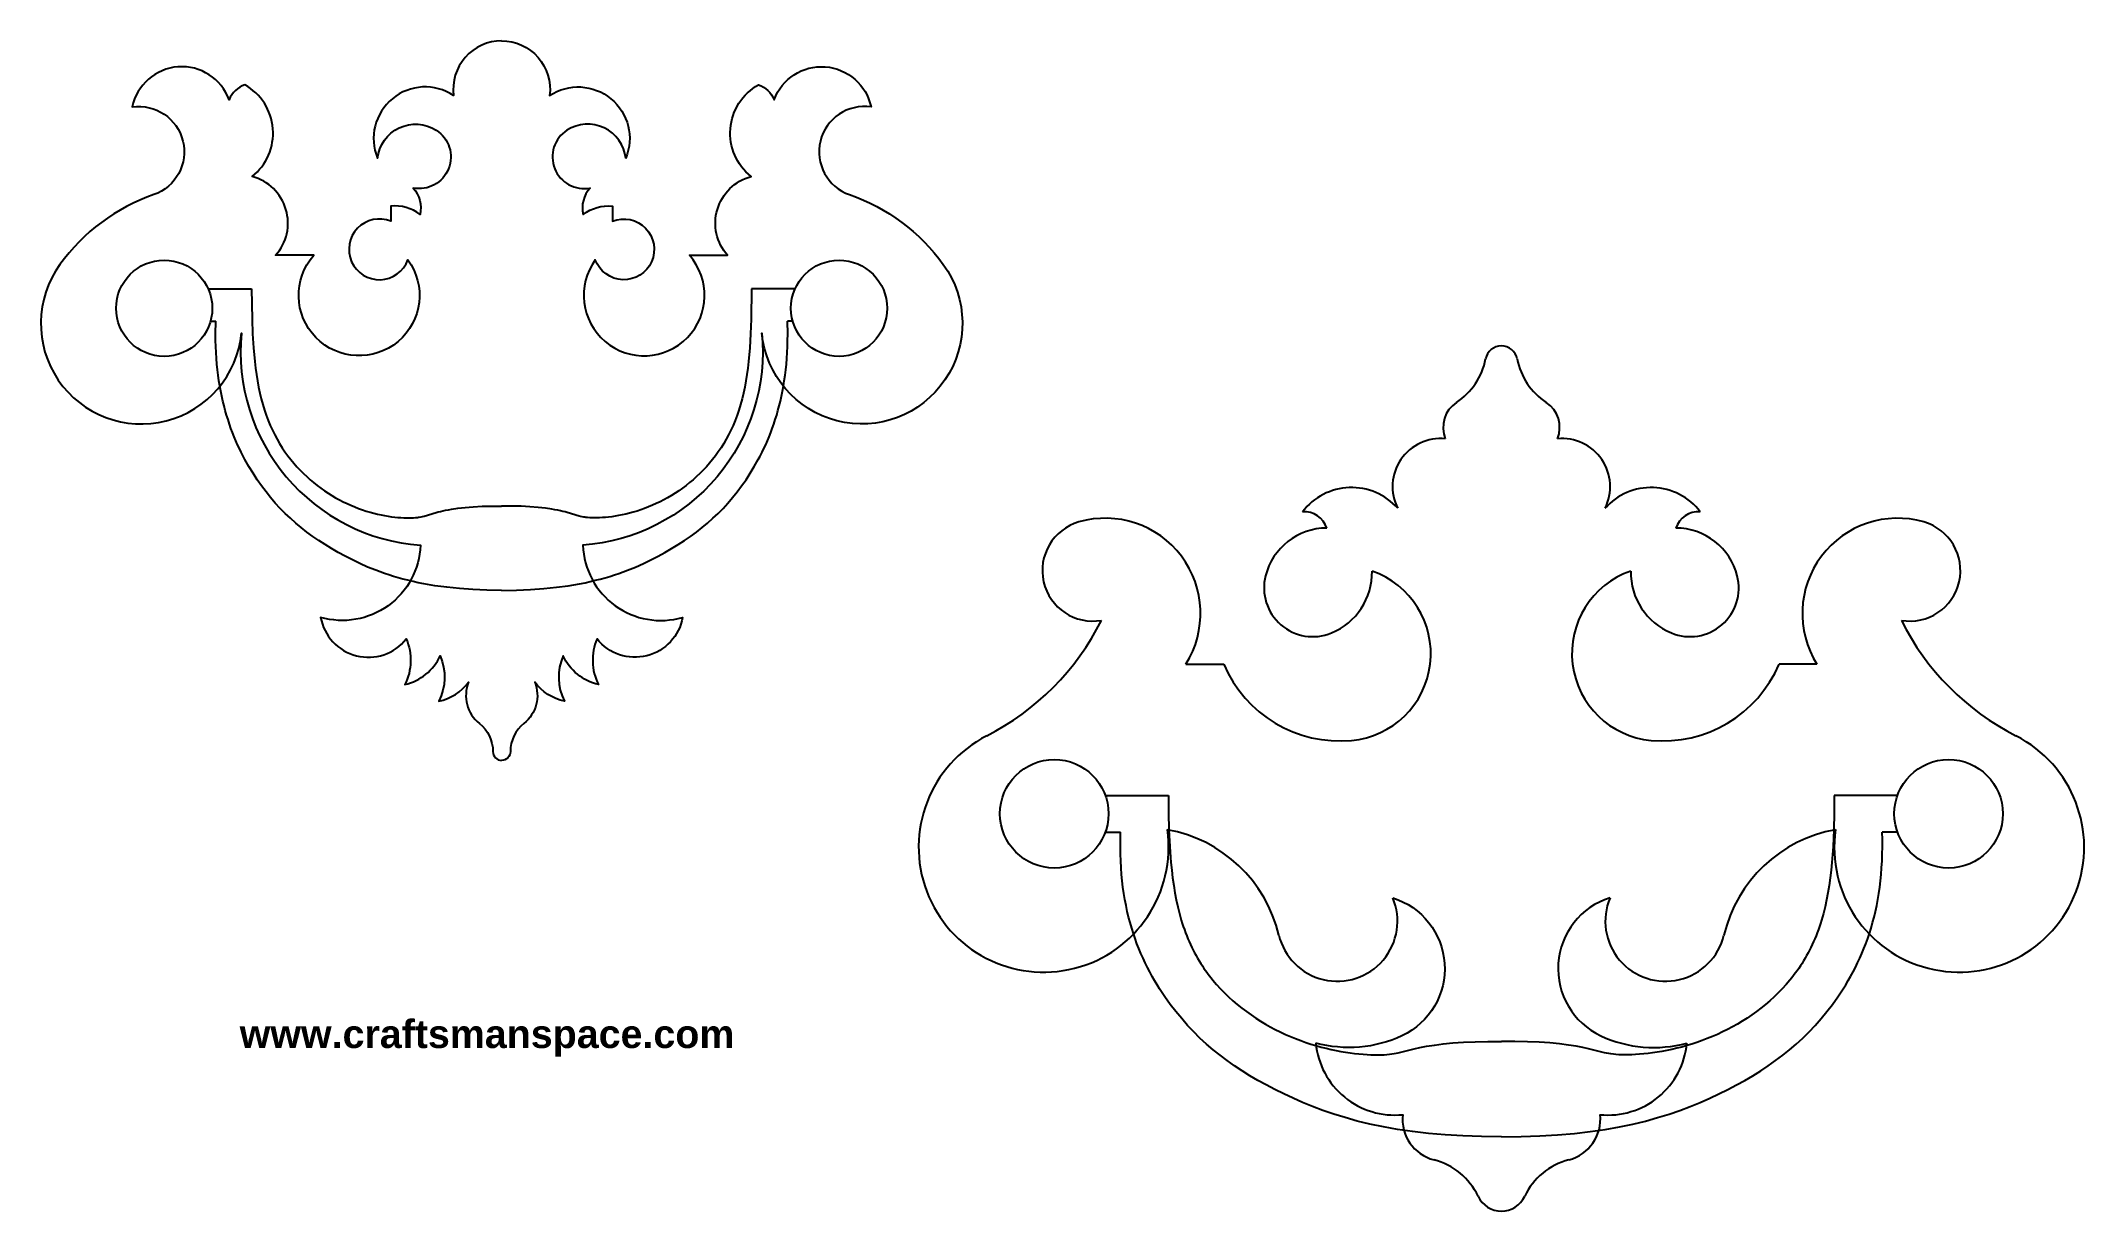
# Model space of a CAD drawing. Extents: x 16 to 306, y -47 to 119.
import ezdxf

# ---------------------------------------------------------------- set-up
doc = ezdxf.new("R2010")
doc.units = 0
doc.header["$MEASUREMENT"] = 0
doc.layers.add('DEFAULT', color=7, linetype='CONTINUOUS')

msp = doc.modelspace()

# ---------------------------------------------------------------- linework, layer by layer
at = {"layer": 'DEFAULT', "color": 5}
for p, q in [((39.91, 84.12), (46.08, 84.12)), ((123.18, 84.12), (117.01, 84.12)), ((40.25, 79.52), (40.99, 79.52)), ((122.84, 79.52), (122.11, 79.52)), ((167.2, 12.24), (176.15, 12.24)), ((279.56, 12.24), (270.61, 12.24)), ((167.19, 7.03), (169.36, 7.03)), ((279.58, 7.03), (277.4, 7.03))]:
    msp.add_line(p, q, dxfattribs=at)
at = {"layer": 'DEFAULT'}
for p, q in [((178.63, 30.87), (183.99, 30.87)), ((268.13, 30.87), (262.77, 30.87))]:
    msp.add_line(p, q, dxfattribs=at)
for points in [[(81.55, 119.28, 0.452822), (74.74, 111.52, 0.742062), (63.95, 102.63, -0.558128), (72.28, 106.6, -0.823441), (68.99, 98.4, -0.251864), (69.97, 94.66, 0.188829), (65.82, 95.84), (65.82, 93.7, 2.473803), (68.25, 88.23, -2.084479), (54.9, 88.86), (49.49, 88.86, 0.557429), (46.17, 100.05, 0.53178), (45.12, 113.04, 0.222482), (42.89, 110.92, 0.7551), (29.15, 109.9, -0.909426), (32.2, 97.47, 0.153744), (18.88, 87.56, 1.307177), (44.64, 77.83, 0.421115), (70.02, 47.74, -0.489133), (55.87, 37.51, 0.645466), (68.02, 34.45, -0.218944), (67.83, 27.99, 0.231691), (72.84, 32.05, -0.218944), (72.65, 25.6, 0.176044), (76.86, 28.32, 0.332546), (78.39, 22.45, -0.228108), (80.31, 18.46, 0.414214), (81.55, 17.22)], [(81.55, 119.28, -0.452822), (88.36, 111.52, -0.742062), (99.15, 102.63, 0.558128), (90.82, 106.6, 0.823441), (94.1, 98.4, 0.251864), (93.12, 94.66, -0.188829), (97.27, 95.84), (97.27, 93.7, -2.473803), (94.84, 88.23, 2.084479), (108.2, 88.86), (113.61, 88.86, -0.557429), (116.93, 100.05, -0.53178), (117.98, 113.04, -0.222482), (120.21, 110.92, -0.7551), (133.95, 109.9, 0.909426), (130.9, 97.47, -0.153744), (144.21, 87.56, -1.307177), (118.46, 77.83, -0.421115), (93.08, 47.74, 0.489133), (107.23, 37.51, -0.645466), (95.08, 34.45, 0.218944), (95.27, 27.99, -0.231691), (90.26, 32.05, 0.218944), (90.45, 25.6, -0.176044), (86.24, 28.32, -0.332546), (84.71, 22.45, 0.228108), (82.79, 18.46, -0.414214), (81.55, 17.22)], [(207.97, -2.27, -0.684278), (209.28, -21.84, -0.178225), (197.06, -22.87)], [(238.79, -2.27, 0.684278), (237.49, -21.84, 0.178225), (249.7, -22.87)]]:
    msp.add_lwpolyline(points, format="xyb", dxfattribs=at)
at = {"layer": 'DEFAULT', "color": 5}
for points in [[(46.08, 84.12), (46.14, 79.81), (46.22, 77.74), (46.35, 75.73), (46.53, 73.79), (46.64, 72.86), (46.77, 71.94), (46.91, 71.04), (47.07, 70.17), (47.25, 69.32), (47.45, 68.5), (47.66, 67.7), (47.9, 66.92), (48.16, 66.17), (48.43, 65.44), (48.72, 64.74), (49.03, 64.06), (49.35, 63.4), (49.69, 62.77), (50.05, 62.15), (50.42, 61.55), (50.81, 60.98), (51.21, 60.42), (51.63, 59.89), (52.06, 59.37), (52.5, 58.87), (52.95, 58.38), (53.42, 57.92), (53.89, 57.47), (54.38, 57.03), (54.87, 56.62), (55.38, 56.22), (55.89, 55.84), (56.41, 55.47), (56.93, 55.13), (57.46, 54.79), (58, 54.48), (58.54, 54.18), (59.08, 53.9), (59.62, 53.64), (60.17, 53.4), (60.71, 53.17), (61.26, 52.96), (61.8, 52.77), (62.34, 52.59), (62.88, 52.43), (63.41, 52.29), (63.93, 52.16), (64.44, 52.05), (64.95, 51.95), (65.44, 51.86), (65.92, 51.79), (66.38, 51.73), (66.82, 51.68), (67.25, 51.65), (67.66, 51.62), (68.04, 51.61), (68.41, 51.61), (68.75, 51.61), (69.06, 51.63), (69.35, 51.65), (69.48, 51.67), (69.62, 51.68), (69.75, 51.7), (69.87, 51.72), (70.11, 51.77), (70.34, 51.82), (70.57, 51.88), (72.25, 52.38), (72.55, 52.46), (72.87, 52.54), (73.22, 52.62), (73.59, 52.7), (73.99, 52.78), (74.42, 52.85), (75.35, 52.99), (76.39, 53.1), (77.53, 53.19), (78.77, 53.26), (80.11, 53.28), (81.55, 53.27)], [(117.01, 84.12), (116.96, 79.81), (116.87, 77.74), (116.75, 75.73), (116.57, 73.79), (116.46, 72.86), (116.33, 71.94), (116.19, 71.04), (116.03, 70.17), (115.85, 69.32), (115.65, 68.5), (115.43, 67.7), (115.2, 66.92), (114.94, 66.17), (114.67, 65.44), (114.38, 64.74), (114.07, 64.06), (113.74, 63.4), (113.4, 62.77), (113.05, 62.15), (112.67, 61.55), (112.29, 60.98), (111.88, 60.42), (111.47, 59.89), (111.04, 59.37), (110.6, 58.87), (110.15, 58.38), (109.68, 57.92), (109.2, 57.47), (108.72, 57.03), (108.22, 56.62), (107.72, 56.22), (107.21, 55.84), (106.69, 55.47), (106.16, 55.13), (105.63, 54.79), (105.1, 54.48), (104.56, 54.18), (104.02, 53.9), (103.48, 53.64), (102.93, 53.4), (102.39, 53.17), (101.84, 52.96), (101.3, 52.77), (100.76, 52.59), (100.22, 52.43), (99.69, 52.29), (99.17, 52.16), (98.65, 52.05), (98.15, 51.95), (97.66, 51.86), (97.18, 51.79), (96.72, 51.73), (96.27, 51.68), (95.85, 51.65), (95.44, 51.62), (95.05, 51.61), (94.69, 51.61), (94.35, 51.61), (94.04, 51.63), (93.75, 51.65), (93.61, 51.67), (93.48, 51.68), (93.35, 51.7), (93.23, 51.72), (92.98, 51.77), (92.75, 51.82), (92.53, 51.88), (90.84, 52.38), (90.55, 52.46), (90.23, 52.54), (89.88, 52.62), (89.51, 52.7), (89.11, 52.78), (88.68, 52.85), (87.75, 52.99), (86.71, 53.1), (85.57, 53.19), (84.33, 53.26), (82.99, 53.28), (81.55, 53.27)], [(81.55, 41.33), (79.44, 41.36), (77.44, 41.44), (75.55, 41.58), (73.77, 41.77), (72.08, 42), (70.49, 42.27), (69.72, 42.42), (68.98, 42.59), (68.25, 42.76), (67.55, 42.94), (66.86, 43.13), (66.2, 43.32), (65.55, 43.53), (64.91, 43.74), (64.3, 43.96), (63.7, 44.18), (62.54, 44.65), (61.43, 45.15), (60.37, 45.66), (59.35, 46.18), (58.37, 46.72), (57.42, 47.27), (56.51, 47.84), (55.62, 48.41), (54.76, 49), (53.92, 49.61), (53.12, 50.24), (52.34, 50.89), (51.58, 51.56), (50.84, 52.25), (50.13, 52.97), (49.44, 53.72), (48.77, 54.5), (48.12, 55.31), (47.49, 56.15), (46.88, 57.03), (46.28, 57.94), (45.7, 58.89), (45.14, 59.88), (44.87, 60.39), (44.6, 60.92), (44.34, 61.45), (44.09, 62), (43.84, 62.56), (43.6, 63.13), (43.37, 63.71), (43.15, 64.31), (42.93, 64.92), (42.73, 65.55), (42.53, 66.19), (42.34, 66.84), (42.17, 67.51), (42, 68.19), (41.84, 68.89), (41.7, 69.6), (41.57, 70.33), (41.45, 71.08), (41.34, 71.84), (41.24, 72.62), (41.16, 73.42), (41.09, 74.24), (41.04, 75.07), (41, 75.92), (40.97, 76.79), (40.96, 77.68), (40.99, 79.52)], [(81.55, 41.33), (83.66, 41.36), (85.66, 41.44), (87.54, 41.58), (89.33, 41.77), (91.01, 42), (92.61, 42.27), (93.38, 42.42), (94.12, 42.59), (94.84, 42.76), (95.55, 42.94), (96.23, 43.13), (96.9, 43.32), (97.55, 43.53), (98.18, 43.74), (98.8, 43.96), (99.4, 44.18), (100.56, 44.65), (101.67, 45.15), (102.73, 45.66), (103.74, 46.18), (104.72, 46.72), (105.67, 47.27), (106.59, 47.84), (107.48, 48.41), (108.34, 49), (109.17, 49.61), (109.98, 50.24), (110.76, 50.89), (111.52, 51.56), (112.25, 52.25), (112.96, 52.97), (113.65, 53.72), (114.32, 54.5), (114.97, 55.31), (115.6, 56.15), (116.22, 57.03), (116.81, 57.94), (117.39, 58.89), (117.96, 59.88), (118.23, 60.39), (118.49, 60.92), (118.76, 61.45), (119.01, 62), (119.26, 62.56), (119.5, 63.13), (119.73, 63.71), (119.95, 64.31), (120.17, 64.92), (120.37, 65.55), (120.57, 66.19), (120.75, 66.84), (120.93, 67.51), (121.1, 68.19), (121.25, 68.89), (121.4, 69.6), (121.53, 70.33), (121.65, 71.08), (121.76, 71.84), (121.85, 72.62), (121.94, 73.42), (122, 74.24), (122.06, 75.07), (122.1, 75.92), (122.12, 76.79), (122.13, 77.68), (122.11, 79.52)], [(176.15, 12.24), (176.17, 9.77), (176.22, 7.36), (176.33, 5.02), (176.5, 2.74), (176.62, 1.64), (176.74, 0.55), (176.89, -0.51), (177.06, -1.55), (177.25, -2.56), (177.46, -3.55), (177.7, -4.51), (177.97, -5.44), (178.11, -5.9), (178.25, -6.35), (178.41, -6.79), (178.57, -7.22), (178.74, -7.65), (178.91, -8.07), (179.09, -8.49), (179.27, -8.89), (179.46, -9.3), (179.66, -9.69), (179.86, -10.08), (180.07, -10.46), (180.28, -10.84), (180.5, -11.21), (180.73, -11.57), (180.96, -11.93), (181.19, -12.28), (181.43, -12.62), (181.68, -12.96), (181.93, -13.3), (182.19, -13.63), (182.45, -13.95), (182.98, -14.58), (183.53, -15.18), (184.1, -15.77), (184.69, -16.34), (185.3, -16.88), (185.92, -17.41), (186.55, -17.92), (187.2, -18.41), (187.86, -18.88), (188.53, -19.33), (189.21, -19.76), (189.9, -20.18), (190.6, -20.57), (191.31, -20.95), (192.02, -21.3), (192.74, -21.64), (193.46, -21.95), (194.18, -22.25), (194.91, -22.53), (195.63, -22.78), (196.36, -23.02), (197.08, -23.24), (197.8, -23.44), (198.51, -23.62), (199.22, -23.78), (199.92, -23.93), (200.6, -24.06), (201.27, -24.17), (201.93, -24.26), (202.56, -24.35), (203.18, -24.41), (203.77, -24.47), (204.34, -24.51), (204.88, -24.53), (205.4, -24.55), (205.88, -24.55), (206.33, -24.55), (206.75, -24.53), (207.13, -24.5), (207.49, -24.46), (207.83, -24.42), (208.15, -24.37), (208.46, -24.31), (208.76, -24.24), (211, -23.67), (211.82, -23.49), (212.78, -23.31), (213.88, -23.15), (215.12, -22.99), (216.51, -22.86), (218.02, -22.76), (219.68, -22.68), (221.46, -22.65), (223.38, -22.67)], [(270.61, 12.24), (270.6, 9.77), (270.54, 7.36), (270.43, 5.02), (270.26, 2.74), (270.15, 1.64), (270.02, 0.55), (269.87, -0.51), (269.7, -1.55), (269.51, -2.56), (269.3, -3.55), (269.06, -4.51), (268.8, -5.44), (268.66, -5.9), (268.51, -6.35), (268.35, -6.79), (268.19, -7.22), (268.03, -7.65), (267.85, -8.07), (267.68, -8.49), (267.49, -8.89), (267.3, -9.3), (267.1, -9.69), (266.9, -10.08), (266.69, -10.46), (266.48, -10.84), (266.26, -11.21), (266.03, -11.57), (265.8, -11.93), (265.57, -12.28), (265.33, -12.62), (265.08, -12.96), (264.83, -13.3), (264.58, -13.63), (264.32, -13.95), (263.78, -14.58), (263.23, -15.18), (262.66, -15.77), (262.07, -16.34), (261.47, -16.88), (260.85, -17.41), (260.21, -17.92), (259.57, -18.41), (258.91, -18.88), (258.23, -19.33), (257.55, -19.76), (256.86, -20.18), (256.16, -20.57), (255.46, -20.95), (254.74, -21.3), (254.03, -21.64), (253.31, -21.95), (252.58, -22.25), (251.86, -22.53), (251.13, -22.78), (250.41, -23.02), (249.68, -23.24), (248.96, -23.44), (248.25, -23.62), (247.54, -23.78), (246.85, -23.93), (246.16, -24.06), (245.49, -24.17), (244.84, -24.26), (244.2, -24.35), (243.58, -24.41), (242.99, -24.47), (242.42, -24.51), (241.88, -24.53), (241.37, -24.55), (240.88, -24.55), (240.43, -24.55), (240.02, -24.53), (239.63, -24.5), (239.27, -24.46), (238.93, -24.42), (238.61, -24.37), (238.3, -24.31), (238, -24.24), (235.76, -23.67), (234.94, -23.49), (233.98, -23.31), (232.88, -23.15), (231.64, -22.99), (230.26, -22.86), (228.74, -22.76), (227.09, -22.68), (225.3, -22.65), (223.38, -22.67)], [(223.38, -36.18), (220.57, -36.15), (217.91, -36.05), (215.4, -35.9), (213.02, -35.69), (210.77, -35.43), (208.65, -35.12), (206.64, -34.76), (204.74, -34.36), (202.94, -33.93), (201.23, -33.45), (199.6, -32.95), (198.06, -32.42), (196.59, -31.86), (195.18, -31.29), (193.82, -30.69), (192.52, -30.08), (191.25, -29.45), (190.03, -28.82), (188.85, -28.17), (187.7, -27.5), (186.59, -26.81), (185.52, -26.1), (184.47, -25.37), (183.47, -24.61), (182.49, -23.82), (181.54, -23.01), (180.62, -22.16), (179.73, -21.28), (178.87, -20.36), (178.03, -19.41), (177.21, -18.42), (176.41, -17.39), (175.64, -16.31), (175.27, -15.76), (174.89, -15.19), (174.53, -14.61), (174.18, -14.02), (173.83, -13.41), (173.49, -12.79), (173.16, -12.16), (172.84, -11.51), (172.54, -10.85), (172.24, -10.18), (171.95, -9.48), (171.68, -8.78), (171.42, -8.06), (171.17, -7.32), (170.93, -6.56), (170.71, -5.79), (170.5, -5), (170.31, -4.19), (170.13, -3.36), (169.97, -2.52), (169.83, -1.66), (169.7, -0.77), (169.59, 0.13), (169.5, 1.05), (169.43, 2), (169.38, 2.96), (169.34, 3.94), (169.33, 4.95), (169.34, 5.98), (169.36, 7.03)], [(223.38, -36.18), (226.19, -36.15), (228.85, -36.05), (231.36, -35.9), (233.74, -35.69), (235.99, -35.43), (238.11, -35.12), (240.12, -34.76), (242.02, -34.36), (243.83, -33.93), (245.53, -33.45), (247.16, -32.95), (248.7, -32.42), (250.18, -31.86), (251.59, -31.29), (252.94, -30.69), (254.25, -30.08), (255.51, -29.45), (256.73, -28.82), (257.92, -28.17), (259.06, -27.5), (260.17, -26.81), (261.25, -26.1), (262.29, -25.37), (263.3, -24.61), (264.27, -23.82), (265.22, -23.01), (266.14, -22.16), (267.03, -21.28), (267.9, -20.36), (268.74, -19.41), (269.55, -18.42), (270.35, -17.39), (271.12, -16.31), (271.5, -15.76), (271.87, -15.19), (272.23, -14.61), (272.59, -14.02), (272.93, -13.41), (273.27, -12.79), (273.6, -12.16), (273.92, -11.51), (274.23, -10.85), (274.52, -10.18), (274.81, -9.48), (275.08, -8.78), (275.35, -8.06), (275.6, -7.32), (275.83, -6.56), (276.05, -5.79), (276.26, -5), (276.45, -4.19), (276.63, -3.36), (276.79, -2.52), (276.93, -1.66), (277.06, -0.77), (277.17, 0.13), (277.26, 1.05), (277.33, 2), (277.39, 2.96), (277.42, 3.94), (277.43, 4.95), (277.43, 5.98), (277.4, 7.03)]]:
    msp.add_lwpolyline(points, dxfattribs=at)
for centre, radius in [((33.68, 81.35), 6.82), ((129.42, 81.35), 6.82), ((159.95, 9.65), 7.7), ((286.82, 9.65), 7.7)]:
    msp.add_circle(centre, radius, dxfattribs=at)
at = {"layer": 'DEFAULT'}
for centre, radius, start, end in [((223.38, 73.72), 2.28, 90, 168.8703), ((223.38, 73.72), 2.28, 11.1297, 90), ((211.7, 76.02), 9.63, 303.5208, 348.8703), ((235.06, 76.02), 9.63, 191.1297, 236.4792), ((219.37, 64.44), 4.26, 123.5208, 202.2669), ((227.39, 64.44), 4.26, 337.7331, 56.4792), ((214.75, 56.05), 6.81, 84.3091, 206.8313), ((232.01, 56.05), 6.81, 333.1687, 95.6909), ((202.13, 47.15), 8.77, 41.671, 142.5592), ((244.63, 47.15), 8.77, 37.4408, 138.329), ((195.44, 49.15), 3.33, 17.5942, 94.706), ((251.32, 49.15), 3.33, 85.294, 162.4058), ((165.43, 44.15), 7.17, 106.0832, 279.707), ((167.19, 38.06), 13.51, 327.8566, 106.0832), ((198.62, 41.19), 8.98, 90, 165.8246), ((248.14, 41.19), 8.98, 14.1754, 90), ((279.58, 38.06), 13.51, 73.9168, 212.1434), ((281.33, 44.15), 7.17, 260.293, 73.9168), ((195.72, 43.91), 9.32, 292.3744, 0.8787), ((201, 32.37), 12.37, 275.2141, 70.9551), ((245.76, 32.37), 12.37, 109.0449, 264.7859), ((251.05, 43.91), 9.32, 179.1213, 247.6256), ((196.63, 41.69), 6.92, 165.8246, 292.3744), ((250.13, 41.69), 6.92, 247.6256, 14.1754), ((133.59, 53.63), 36.96, 297.0174, 333.3962), ((313.17, 53.63), 36.96, 206.6038, 242.9826), ((200.5, 37.93), 17.95, 203.1446, 275.2141), ((246.27, 37.93), 17.95, 264.7859, 336.8554), ((158.44, 4.91), 17.73, 117.0174, 8.0543), ((288.33, 4.91), 17.73, 171.9457, 62.9826), ((172.51, -12.13), 19.83, 13.3362, 79.8968), ((274.25, -12.13), 19.83, 100.1032, 166.6638), ((200.11, -5.58), 8.53, 193.3362, 22.8688), ((246.65, -5.58), 8.53, 157.1312, 346.6638), ((208.26, -21.84), 11.25, 185.3002, 275.7183), ((238.5, -21.84), 11.25, 264.2817, 354.6998), ((215.3, -33.67), 5.95, 173.7866, 255.6172), ((231.47, -33.67), 5.95, 284.3828, 6.2134), ((211.45, -48.66), 9.52, 25.1449, 75.6176), ((235.31, -48.66), 9.52, 104.3824, 154.8551), ((223.38, -43.06), 3.65, 205.1449, 270), ((223.38, -43.06), 3.65, 270, 334.8551)]:
    msp.add_arc(centre, radius, start, end, dxfattribs=at)

# ---------------------------------------------------------------- texts
at = {"layer": 'DEFAULT', "insert": (44.39, -19.58), "char_height": 4, "width": 106.3383, "attachment_point": 1}
msp.add_mtext('{\\fArial|b1|i0|c0|p34;www.craftsmanspace.com}', dxfattribs=at)

doc.saveas('drawing.dxf')
